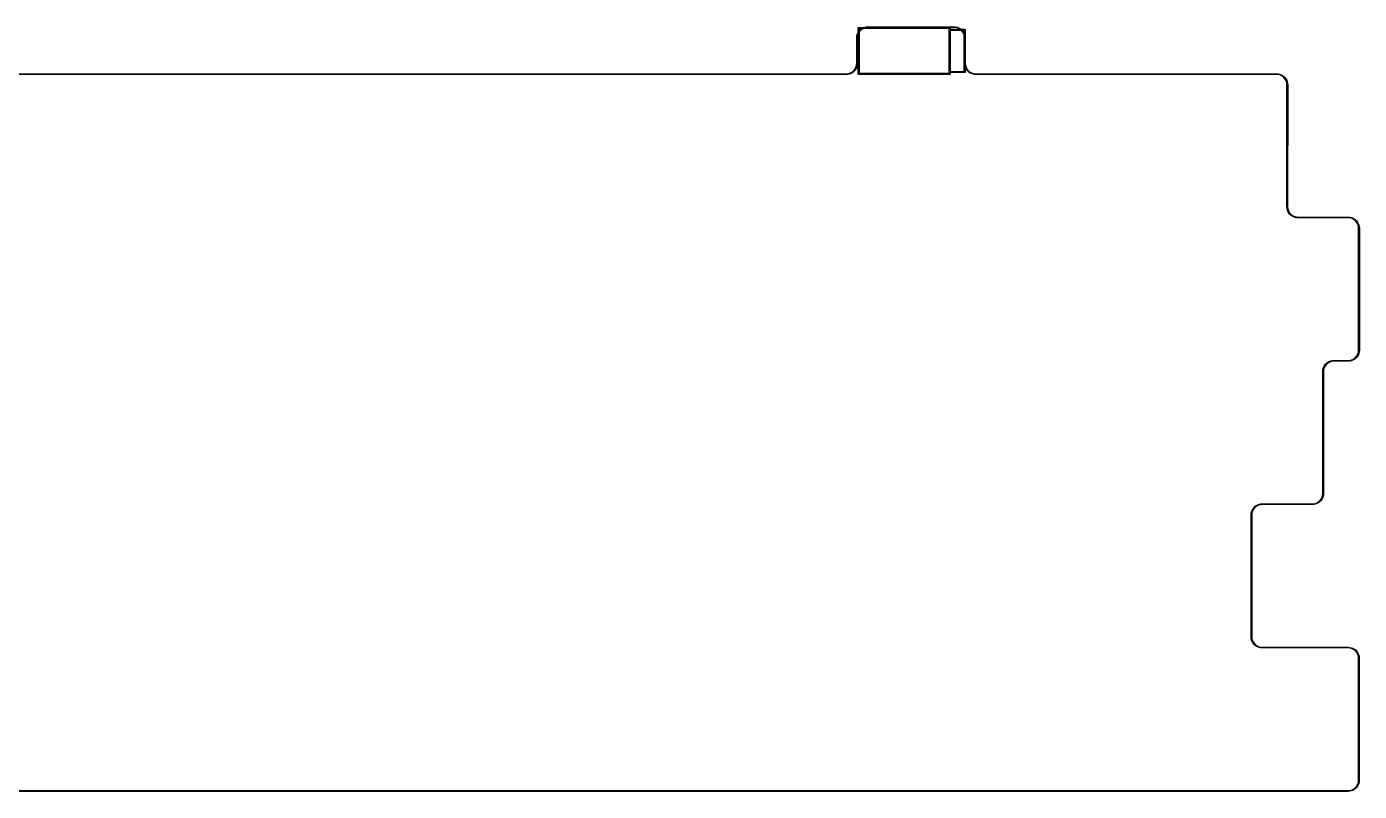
# Model space of a CAD drawing. Extents: x 19 to 403, y -177 to -75.
# Drawn here: x 226.2 to 403.3, y -177.1 to -75.5 of the extents above; entities that cross this region are included whole.
import ezdxf

# ---------------------------------------------------------------- set-up
doc = ezdxf.new("R2010")
doc.units = 0
doc.layers.add('BLACK', color=7, linetype='CONTINUOUS')

msp = doc.modelspace()

# ---------------------------------------------------------------- linework, layer by layer
at = {"layer": 'BLACK', "linetype": 'CONTINUOUS'}
for p, q in [((336.63, -76.317), (336.731, -76.1318)), ((336.679, -75.6278), (336.681, -75.6181)), ((336.679, -81.7278), (336.679, -75.6278)), ((336.68, -75.6148), (336.682, -75.6119)), ((336.681, -75.6181), (336.68, -75.6148)), ((336.682, -75.6119), (336.684, -75.6022)), ((336.684, -75.6022), (336.696, -75.5873)), ((336.696, -75.5873), (336.706, -75.5704)), ((336.706, -75.5704), (336.712, -75.5681)), ((336.712, -75.5681), (336.717, -75.5629)), ((336.717, -75.5629), (336.736, -75.5595)), ((336.731, -76.1318), (336.858, -75.9629)), ((336.736, -75.5595), (336.754, -75.5528)), ((336.856, -76.1184), (336.743, -76.3034)), ((336.754, -75.5528), (348.854, -75.5528)), ((336.829, -75.7028), (336.829, -81.6528)), ((348.779, -75.7028), (336.829, -75.7028)), ((336.997, -75.9533), (336.856, -76.1184)), ((336.858, -75.9629), (337.007, -75.8137)), ((337.162, -75.8124), (336.997, -75.9533)), ((337.007, -75.8137), (337.176, -75.6873)), ((337.347, -75.699), (337.162, -75.8124)), ((337.176, -75.6873), (337.361, -75.5862)), ((337.548, -75.616), (337.347, -75.699)), ((337.361, -75.5862), (337.559, -75.5124)), ((337.759, -75.5653), (337.548, -75.616)), ((337.559, -75.5124), (337.765, -75.4676)), ((337.967, -75.549), (337.759, -75.5653)), ((337.765, -75.4676), (337.975, -75.4525)), ((337.975, -75.5526), (337.967, -75.549)), ((337.975, -75.4525), (337.975, -75.4526)), ((337.975, -75.4526), (337.975, -75.4526)), ((337.975, -75.4526), (337.975, -75.4526)), ((337.975, -75.4526), (349.44, -75.4561)), ((349.44, -75.5561), (337.975, -75.5526)), ((348.779, -81.6528), (348.779, -75.7028)), ((348.854, -75.5528), (348.864, -75.5546)), ((348.864, -75.5546), (348.867, -75.554)), ((348.867, -75.554), (348.87, -75.5557)), ((348.87, -75.5557), (348.88, -75.5574)), ((348.88, -75.5574), (348.895, -75.5699)), ((348.895, -75.5699), (348.912, -75.5796)), ((348.912, -75.5796), (348.914, -75.586)), ((348.914, -75.586), (348.919, -75.5903)), ((348.919, -75.5903), (348.923, -75.6095)), ((348.923, -75.6095), (348.929, -75.6278)), ((348.929, -75.6278), (348.929, -75.8028)), ((348.929, -75.8028), (350.854, -75.8028)), ((348.929, -75.9528), (348.929, -81.4028)), ((350.779, -75.9528), (348.929, -75.9528)), ((349.44, -75.4561), (349.44, -75.4561)), ((349.44, -75.4561), (349.65, -75.4712)), ((349.448, -75.5525), (349.44, -75.5561)), ((349.44, -75.5561), (349.44, -75.5561)), ((349.44, -75.5561), (349.44, -75.5561)), ((349.656, -75.5689), (349.448, -75.5525)), ((349.65, -75.4712), (349.856, -75.516)), ((349.867, -75.6195), (349.656, -75.5689)), ((349.856, -75.516), (350.054, -75.5898)), ((350.068, -75.7026), (349.867, -75.6195)), ((350.054, -75.5898), (350.239, -75.6909)), ((350.253, -75.816), (350.068, -75.7026)), ((350.239, -75.6909), (350.408, -75.8173)), ((350.418, -75.9569), (350.253, -75.816)), ((350.408, -75.8173), (350.557, -75.9665)), ((350.559, -76.122), (350.418, -75.9569)), ((350.557, -75.9665), (350.684, -76.1354)), ((350.672, -76.307), (350.559, -76.122)), ((350.779, -81.4028), (350.779, -75.9528)), ((350.854, -75.8028), (350.864, -75.8046)), ((350.864, -75.8046), (350.867, -75.804)), ((350.867, -75.804), (350.87, -75.8057)), ((350.87, -75.8057), (350.88, -75.8074)), ((350.88, -75.8074), (350.895, -75.8199)), ((350.895, -75.8199), (350.912, -75.8296)), ((350.912, -75.8296), (350.914, -75.836)), ((350.914, -75.836), (350.919, -75.8403)), ((350.919, -75.8403), (350.923, -75.8595)), ((350.923, -75.8595), (350.929, -75.8778)), ((350.929, -75.8778), (350.929, -81.4778)), ((336.497, -76.9313), (336.512, -76.7209)), ((336.497, -80.3308), (336.497, -76.9313)), ((336.497, -76.9313), (336.497, -76.9313)), ((336.497, -76.9313), (336.497, -76.9313)), ((336.512, -76.7209), (336.557, -76.5147)), ((336.557, -76.5147), (336.63, -76.317)), ((336.609, -76.715), (336.593, -76.9227)), ((336.593, -76.9227), (336.597, -76.9313)), ((336.597, -76.9313), (336.597, -80.3308)), ((336.66, -76.5039), (336.609, -76.715)), ((336.743, -76.3034), (336.66, -76.5039)), ((350.755, -76.5075), (350.672, -76.307)), ((350.684, -76.1354), (350.785, -76.3206)), ((350.806, -76.7185), (350.755, -76.5075)), ((350.785, -76.3206), (350.859, -76.5182)), ((350.822, -76.9262), (350.806, -76.7185)), ((350.817, -80.327), (350.819, -76.9348)), ((350.819, -76.9348), (350.822, -76.9262)), ((350.859, -76.5182), (350.903, -76.7244)), ((350.903, -76.7244), (350.919, -76.9348)), ((350.919, -76.9349), (350.917, -80.3172)), ((350.919, -76.9348), (350.919, -76.9348)), ((350.919, -76.9348), (350.919, -76.9348)), ((350.919, -76.9348), (350.919, -76.9349)), ((335.933, -81.4474), (336.098, -81.3068)), ((336.237, -81.2973), (336.088, -81.4463)), ((336.098, -81.3068), (336.238, -81.1421)), ((336.363, -81.1288), (336.237, -81.2973)), ((336.238, -81.1421), (336.351, -80.9574)), ((336.351, -80.9574), (336.434, -80.7573)), ((336.464, -80.9439), (336.363, -81.1288)), ((336.434, -80.7573), (336.485, -80.5467)), ((336.538, -80.7466), (336.464, -80.9439)), ((336.485, -80.5467), (336.501, -80.3394)), ((336.501, -80.3394), (336.497, -80.3308)), ((336.582, -80.5409), (336.538, -80.7466)), ((336.597, -80.3308), (336.582, -80.5409)), ((336.597, -80.3308), (336.597, -80.3308)), ((336.597, -80.3308), (336.597, -80.3308)), ((348.929, -81.4028), (350.779, -81.4028)), ((350.821, -80.3362), (350.817, -80.327)), ((350.835, -80.5348), (350.821, -80.3362)), ((350.88, -80.7409), (350.835, -80.5348)), ((350.954, -80.9386), (350.88, -80.7409)), ((350.92, -80.3243), (350.916, -80.333)), ((350.916, -80.333), (350.933, -80.5407)), ((350.917, -80.3172), (350.92, -80.3243)), ((350.933, -80.5407), (350.983, -80.7517)), ((351.055, -81.1238), (350.954, -80.9386)), ((350.983, -80.7517), (351.067, -80.9522)), ((351.181, -81.2927), (351.055, -81.1238)), ((351.067, -80.9522), (351.18, -81.1372)), ((351.18, -81.1372), (351.321, -81.3022)), ((351.33, -81.4418), (351.181, -81.2927)), ((351.321, -81.3022), (351.486, -81.4432)), ((351.499, -81.5683), (351.33, -81.4418)), ((351.486, -81.4432), (351.671, -81.5566)), ((335.122, -81.8069), (211.139, -81.8087)), ((211.143, -81.7087), (335.122, -81.7069)), ((335.122, -81.7069), (335.122, -81.7069)), ((335.122, -81.7069), (335.13, -81.7104)), ((335.332, -81.7918), (335.122, -81.8068)), ((335.122, -81.8068), (335.122, -81.8069)), ((335.122, -81.8069), (335.122, -81.8069)), ((335.122, -81.8069), (335.122, -81.8069)), ((335.13, -81.7104), (335.338, -81.6941)), ((335.537, -81.747), (335.332, -81.7918)), ((335.338, -81.6941), (335.548, -81.6435)), ((335.735, -81.6734), (335.537, -81.747)), ((335.548, -81.6435), (335.748, -81.5606)), ((335.92, -81.5725), (335.735, -81.6734)), ((335.748, -81.5606), (335.933, -81.4474)), ((336.088, -81.4463), (335.92, -81.5725)), ((336.686, -81.7462), (336.679, -81.7278)), ((336.689, -81.7653), (336.686, -81.7462)), ((336.694, -81.7697), (336.689, -81.7653)), ((336.697, -81.7761), (336.694, -81.7697)), ((336.714, -81.7858), (336.697, -81.7761)), ((336.729, -81.7983), (336.714, -81.7858)), ((336.738, -81.8), (336.729, -81.7983)), ((336.741, -81.8017), (336.738, -81.8)), ((336.745, -81.8011), (336.741, -81.8017)), ((336.754, -81.8028), (336.745, -81.8011)), ((348.854, -81.8028), (336.754, -81.8028)), ((336.829, -81.6528), (348.779, -81.6528)), ((348.873, -81.7962), (348.854, -81.8028)), ((348.892, -81.7928), (348.873, -81.7962)), ((348.896, -81.7876), (348.892, -81.7928)), ((348.902, -81.7853), (348.896, -81.7876)), ((348.912, -81.7684), (348.902, -81.7853)), ((348.925, -81.7535), (348.912, -81.7684)), ((348.926, -81.7438), (348.925, -81.7535)), ((348.928, -81.7409), (348.926, -81.7438)), ((348.929, -81.7278), (348.928, -81.7376)), ((348.928, -81.7376), (348.928, -81.7409)), ((350.854, -81.5528), (348.929, -81.5528)), ((348.929, -81.5528), (348.929, -81.7278)), ((350.873, -81.5462), (350.854, -81.5528)), ((350.892, -81.5428), (350.873, -81.5462)), ((350.896, -81.5376), (350.892, -81.5428)), ((350.902, -81.5353), (350.896, -81.5376)), ((350.912, -81.5184), (350.902, -81.5353)), ((350.925, -81.5035), (350.912, -81.5184)), ((350.926, -81.4938), (350.925, -81.5035)), ((350.928, -81.4909), (350.926, -81.4938)), ((350.929, -81.4778), (350.928, -81.4876)), ((350.928, -81.4876), (350.928, -81.4909)), ((351.685, -81.6694), (351.499, -81.5683)), ((351.671, -81.5566), (351.871, -81.6396)), ((351.882, -81.7431), (351.685, -81.6694)), ((351.871, -81.6396), (352.082, -81.6903)), ((352.088, -81.788), (351.882, -81.7431)), ((352.082, -81.6903), (352.29, -81.7067)), ((352.299, -81.8031), (352.088, -81.788)), ((352.29, -81.7067), (352.299, -81.7031)), ((352.299, -81.7031), (392.276, -81.7096)), ((392.276, -81.8096), (352.299, -81.8031)), ((392.276, -81.7096), (392.486, -81.7246)), ((392.284, -81.806), (392.276, -81.8096)), ((392.276, -81.8096), (392.276, -81.8096)), ((392.492, -81.8224), (392.284, -81.806)), ((392.486, -81.7246), (392.692, -81.7695)), ((392.703, -81.873), (392.492, -81.8224)), ((392.692, -81.7695), (392.89, -81.8432)), ((392.904, -81.9561), (392.703, -81.873)), ((392.89, -81.8432), (393.075, -81.9444)), ((393.089, -82.0695), (392.904, -81.9561)), ((393.075, -81.9444), (393.244, -82.0708)), ((393.254, -82.2104), (393.089, -82.0695)), ((393.244, -82.0708), (393.393, -82.22)), ((393.395, -82.3754), (393.254, -82.2104)), ((393.393, -82.22), (393.52, -82.3889)), ((393.508, -82.5605), (393.395, -82.3754)), ((393.591, -82.761), (393.508, -82.5605)), ((393.52, -82.3889), (393.621, -82.574)), ((393.642, -82.972), (393.591, -82.761)), ((393.621, -82.574), (393.694, -82.7717)), ((393.658, -83.1797), (393.642, -82.972)), ((393.65, -99.3763), (393.654, -83.1883)), ((393.654, -83.1883), (393.658, -83.1797)), ((393.694, -82.7717), (393.739, -82.9779)), ((393.739, -82.9779), (393.754, -83.1883)), ((393.754, -83.1883), (393.75, -99.3764)), ((393.754, -83.1883), (393.754, -83.1883)), ((393.754, -83.1883), (393.754, -83.1883)), ((393.754, -83.1883), (393.754, -83.1883)), ((393.65, -99.3764), (393.65, -99.3763)), ((393.665, -99.5868), (393.65, -99.3764)), ((393.65, -99.3764), (393.65, -99.3764)), ((393.65, -99.3764), (393.65, -99.3764)), ((393.71, -99.793), (393.665, -99.5868)), ((393.784, -99.9906), (393.71, -99.793)), ((393.75, -99.3764), (393.747, -99.385)), ((393.747, -99.385), (393.763, -99.5927)), ((393.763, -99.5927), (393.814, -99.8037)), ((393.885, -100.176), (393.784, -99.9906)), ((393.814, -99.8037), (393.897, -100.004)), ((394.012, -100.345), (393.885, -100.176)), ((393.897, -100.004), (394.01, -100.189)), ((394.01, -100.189), (394.151, -100.354)), ((394.161, -100.494), (394.012, -100.345)), ((394.151, -100.354), (394.316, -100.495)), ((394.33, -100.62), (394.161, -100.494)), ((394.316, -100.495), (394.501, -100.609)), ((394.515, -100.721), (394.33, -100.62)), ((394.501, -100.609), (394.702, -100.692)), ((394.712, -100.795), (394.515, -100.721)), ((394.702, -100.692), (394.913, -100.742)), ((394.919, -100.84), (394.712, -100.795)), ((394.913, -100.742), (395.12, -100.759)), ((395.129, -100.855), (394.919, -100.84)), ((395.12, -100.759), (395.129, -100.755)), ((395.129, -100.755), (395.129, -100.755)), ((395.129, -100.755), (395.129, -100.755)), ((395.129, -100.755), (401.796, -100.757)), ((401.796, -100.857), (395.129, -100.855)), ((395.129, -100.855), (395.129, -100.855)), ((401.796, -100.757), (401.796, -100.757)), ((401.796, -100.757), (402.006, -100.772)), ((401.804, -100.853), (401.796, -100.857)), ((401.796, -100.857), (401.796, -100.857)), ((401.796, -100.857), (401.796, -100.857)), ((402.012, -100.869), (401.804, -100.853)), ((402.006, -100.772), (402.212, -100.817)), ((402.223, -100.92), (402.012, -100.869)), ((402.212, -100.817), (402.41, -100.89)), ((402.424, -101.003), (402.223, -100.92)), ((402.41, -100.89), (402.595, -100.991)), ((402.609, -101.117), (402.424, -101.003)), ((402.595, -100.991), (402.764, -101.118)), ((402.774, -101.257), (402.609, -101.117)), ((402.764, -101.118), (402.913, -101.267)), ((402.915, -101.423), (402.774, -101.257)), ((402.913, -101.267), (403.04, -101.436)), ((403.028, -101.608), (402.915, -101.423)), ((403.111, -101.808), (403.028, -101.608)), ((403.04, -101.436), (403.141, -101.621)), ((403.162, -102.019), (403.111, -101.808)), ((403.141, -101.621), (403.215, -101.819)), ((403.178, -102.227), (403.162, -102.019)), ((403.175, -102.235), (403.178, -102.227)), ((403.176, -118.427), (403.175, -102.235)), ((403.175, -102.235), (403.175, -102.235)), ((403.175, -102.235), (403.175, -102.235)), ((403.215, -101.819), (403.26, -102.025)), ((403.26, -102.025), (403.275, -102.235)), ((403.275, -102.235), (403.275, -102.235)), ((403.275, -102.235), (403.276, -118.427)), ((403.163, -118.644), (403.18, -118.436)), ((403.18, -118.436), (403.176, -118.427)), ((403.276, -118.427), (403.261, -118.638)), ((403.276, -118.427), (403.276, -118.427)), ((403.276, -118.427), (403.276, -118.427)), ((398.648, -120.485), (398.774, -120.316)), ((398.914, -120.307), (398.773, -120.472)), ((398.774, -120.316), (398.924, -120.167)), ((399.079, -120.166), (398.914, -120.307)), ((398.924, -120.167), (399.093, -120.041)), ((399.264, -120.053), (399.079, -120.166)), ((399.093, -120.041), (399.278, -119.94)), ((399.465, -119.969), (399.264, -120.053)), ((399.278, -119.94), (399.475, -119.866)), ((399.676, -119.919), (399.465, -119.969)), ((399.475, -119.866), (399.682, -119.821)), ((399.883, -119.902), (399.676, -119.919)), ((399.682, -119.821), (399.892, -119.806)), ((399.892, -119.906), (399.883, -119.902)), ((399.892, -119.806), (399.892, -119.806)), ((399.892, -119.806), (401.797, -119.806)), ((401.797, -119.906), (399.892, -119.906)), ((401.797, -119.806), (401.797, -119.806)), ((401.797, -119.806), (401.797, -119.806)), ((401.797, -119.806), (401.806, -119.809)), ((402.008, -119.891), (401.797, -119.906)), ((401.797, -119.906), (401.797, -119.906)), ((401.806, -119.809), (402.014, -119.793)), ((402.214, -119.846), (402.008, -119.891)), ((402.014, -119.793), (402.225, -119.742)), ((402.411, -119.772), (402.214, -119.846)), ((402.225, -119.742), (402.425, -119.659)), ((402.597, -119.671), (402.411, -119.772)), ((402.425, -119.659), (402.61, -119.546)), ((402.766, -119.545), (402.597, -119.671)), ((402.61, -119.546), (402.775, -119.405)), ((402.915, -119.396), (402.766, -119.545)), ((402.775, -119.405), (402.916, -119.24)), ((403.041, -119.227), (402.915, -119.396)), ((402.916, -119.24), (403.029, -119.055)), ((403.029, -119.055), (403.113, -118.855)), ((403.142, -119.041), (403.041, -119.227)), ((403.113, -118.855), (403.163, -118.644)), ((403.216, -118.844), (403.142, -119.041)), ((403.261, -118.638), (403.216, -118.844)), ((398.411, -137.476), (398.413, -121.285)), ((398.413, -121.285), (398.428, -121.074)), ((398.413, -121.285), (398.413, -121.285)), ((398.428, -121.074), (398.473, -120.868)), ((398.473, -120.868), (398.547, -120.671)), ((398.526, -121.069), (398.51, -121.276)), ((398.51, -121.276), (398.513, -121.285)), ((398.513, -121.285), (398.511, -137.476)), ((398.513, -121.285), (398.513, -121.285)), ((398.513, -121.285), (398.513, -121.285)), ((398.577, -120.857), (398.526, -121.069)), ((398.547, -120.671), (398.648, -120.485)), ((398.66, -120.657), (398.577, -120.857)), ((398.773, -120.472), (398.66, -120.657)), ((398.265, -138.104), (398.348, -137.903)), ((398.377, -138.09), (398.276, -138.275)), ((398.348, -137.903), (398.398, -137.692)), ((398.451, -137.893), (398.377, -138.09)), ((398.398, -137.692), (398.415, -137.485)), ((398.415, -137.485), (398.411, -137.476)), ((398.411, -137.476), (398.411, -137.476)), ((398.496, -137.686), (398.451, -137.893)), ((398.511, -137.476), (398.496, -137.686)), ((388.948, -139.92), (389.021, -139.722)), ((389.021, -139.722), (389.122, -139.537)), ((389.134, -139.708), (389.051, -139.909)), ((389.122, -139.537), (389.249, -139.368)), ((389.248, -139.523), (389.134, -139.708)), ((389.389, -139.358), (389.248, -139.523)), ((389.249, -139.368), (389.398, -139.219)), ((389.554, -139.217), (389.389, -139.358)), ((389.398, -139.219), (389.567, -139.092)), ((389.739, -139.104), (389.554, -139.217)), ((389.567, -139.092), (389.752, -138.991)), ((389.939, -139.021), (389.739, -139.104)), ((389.752, -138.991), (389.95, -138.917)), ((390.15, -138.97), (389.939, -139.021)), ((389.95, -138.917), (390.156, -138.872)), ((390.358, -138.954), (390.15, -138.97)), ((390.156, -138.872), (390.366, -138.857)), ((390.366, -138.957), (390.358, -138.954)), ((390.366, -138.857), (397.032, -138.855)), ((390.366, -138.857), (390.366, -138.857)), ((397.032, -138.955), (390.366, -138.957)), ((390.366, -138.957), (390.366, -138.957)), ((390.366, -138.957), (390.366, -138.957)), ((397.032, -138.855), (397.032, -138.855)), ((397.032, -138.855), (397.032, -138.855)), ((397.032, -138.855), (397.041, -138.858)), ((397.243, -138.94), (397.032, -138.955)), ((397.032, -138.955), (397.032, -138.955)), ((397.041, -138.858), (397.249, -138.842)), ((397.449, -138.895), (397.243, -138.94)), ((397.249, -138.842), (397.46, -138.791)), ((397.647, -138.821), (397.449, -138.895)), ((397.46, -138.791), (397.66, -138.708)), ((397.832, -138.72), (397.647, -138.821)), ((397.66, -138.708), (397.845, -138.595)), ((398.001, -138.594), (397.832, -138.72)), ((397.845, -138.595), (398.01, -138.454)), ((398.15, -138.444), (398.001, -138.594)), ((398.01, -138.454), (398.151, -138.289)), ((398.276, -138.275), (398.15, -138.444)), ((398.151, -138.289), (398.265, -138.104)), ((388.886, -156.529), (388.888, -140.336)), ((388.888, -140.336), (388.903, -140.126)), ((388.888, -140.336), (388.888, -140.336)), ((388.903, -140.126), (388.948, -139.92)), ((389, -140.12), (388.984, -140.327)), ((388.984, -140.327), (388.988, -140.336)), ((388.988, -140.336), (388.986, -156.529)), ((388.988, -140.336), (388.988, -140.336)), ((388.988, -140.336), (388.988, -140.336)), ((389.051, -139.909), (389, -140.12)), ((388.901, -156.739), (388.886, -156.529)), ((388.886, -156.529), (388.886, -156.529)), ((388.886, -156.529), (388.886, -156.529)), ((388.886, -156.529), (388.886, -156.529)), ((388.946, -156.946), (388.901, -156.739)), ((389.02, -157.143), (388.946, -156.946)), ((388.986, -156.529), (388.983, -156.538)), ((388.983, -156.538), (388.999, -156.745)), ((388.999, -156.745), (389.05, -156.956)), ((389.121, -157.328), (389.02, -157.143)), ((389.05, -156.956), (389.133, -157.157)), ((389.247, -157.497), (389.121, -157.328)), ((389.133, -157.157), (389.246, -157.342)), ((389.246, -157.342), (389.387, -157.507)), ((389.397, -157.647), (389.247, -157.497)), ((389.387, -157.507), (389.552, -157.648)), ((389.566, -157.773), (389.397, -157.647)), ((389.552, -157.648), (389.737, -157.761)), ((389.751, -157.874), (389.566, -157.773)), ((389.737, -157.761), (389.938, -157.844)), ((389.948, -157.948), (389.751, -157.874)), ((389.938, -157.844), (390.149, -157.895)), ((390.155, -157.993), (389.948, -157.948)), ((390.149, -157.895), (390.356, -157.911)), ((390.365, -158.008), (390.155, -157.993)), ((390.356, -157.911), (390.365, -157.908)), ((390.365, -157.908), (401.795, -157.906)), ((401.795, -158.006), (390.365, -158.008)), ((390.365, -158.008), (390.365, -158.008)), ((390.365, -158.008), (390.365, -158.008)), ((401.795, -157.906), (401.795, -157.906)), ((401.795, -157.906), (401.795, -157.906)), ((401.795, -157.906), (402.006, -157.921)), ((401.804, -158.002), (401.795, -158.006)), ((402.011, -158.019), (401.804, -158.002)), ((402.006, -157.921), (402.212, -157.966)), ((402.223, -158.069), (402.011, -158.019)), ((402.212, -157.966), (402.409, -158.04)), ((402.423, -158.152), (402.223, -158.069)), ((402.409, -158.04), (402.595, -158.141)), ((402.608, -158.266), (402.423, -158.152)), ((402.595, -158.141), (402.764, -158.267)), ((402.773, -158.407), (402.608, -158.266)), ((402.764, -158.267), (402.913, -158.416)), ((402.914, -158.572), (402.773, -158.407)), ((402.913, -158.416), (403.039, -158.585)), ((403.027, -158.757), (402.914, -158.572)), ((403.11, -158.957), (403.027, -158.757)), ((403.039, -158.585), (403.14, -158.77)), ((403.161, -159.168), (403.11, -158.957)), ((403.14, -158.77), (403.214, -158.968)), ((403.177, -159.376), (403.161, -159.168)), ((403.214, -158.968), (403.259, -159.174)), ((403.259, -159.174), (403.274, -159.385)), ((403.172, -175.575), (403.174, -159.385)), ((403.174, -159.385), (403.177, -159.376)), ((403.274, -159.385), (403.272, -175.575)), ((403.274, -159.385), (403.274, -159.385)), ((403.274, -159.385), (403.274, -159.385)), ((211.139, -176.954), (401.794, -176.954)), ((401.794, -177.054), (211.139, -177.054)), ((401.794, -176.954), (401.794, -176.954)), ((401.794, -176.954), (401.802, -176.958)), ((402.004, -177.039), (401.794, -177.054)), ((401.794, -177.054), (401.794, -177.054)), ((401.794, -177.054), (401.794, -177.054)), ((401.794, -177.054), (401.794, -177.054)), ((401.802, -176.958), (402.01, -176.941)), ((402.21, -176.994), (402.004, -177.039)), ((402.01, -176.941), (402.221, -176.891)), ((402.408, -176.92), (402.21, -176.994)), ((402.221, -176.891), (402.422, -176.807)), ((402.593, -176.819), (402.408, -176.92)), ((402.422, -176.807), (402.607, -176.694)), ((402.762, -176.693), (402.593, -176.819)), ((402.607, -176.694), (402.772, -176.553)), ((402.911, -176.544), (402.762, -176.693)), ((402.772, -176.553), (402.913, -176.388)), ((403.038, -176.375), (402.911, -176.544)), ((402.913, -176.388), (403.026, -176.203)), ((403.026, -176.203), (403.109, -176.003)), ((403.139, -176.189), (403.038, -176.375)), ((403.109, -176.003), (403.16, -175.792)), ((403.213, -175.992), (403.139, -176.189)), ((403.16, -175.792), (403.176, -175.584)), ((403.175, -175.582), (403.172, -175.575)), ((403.176, -175.584), (403.175, -175.582)), ((403.257, -175.786), (403.213, -175.992)), ((403.272, -175.575), (403.257, -175.786))]:
    msp.add_line(p, q, dxfattribs=at)

doc.saveas('drawing.dxf')
